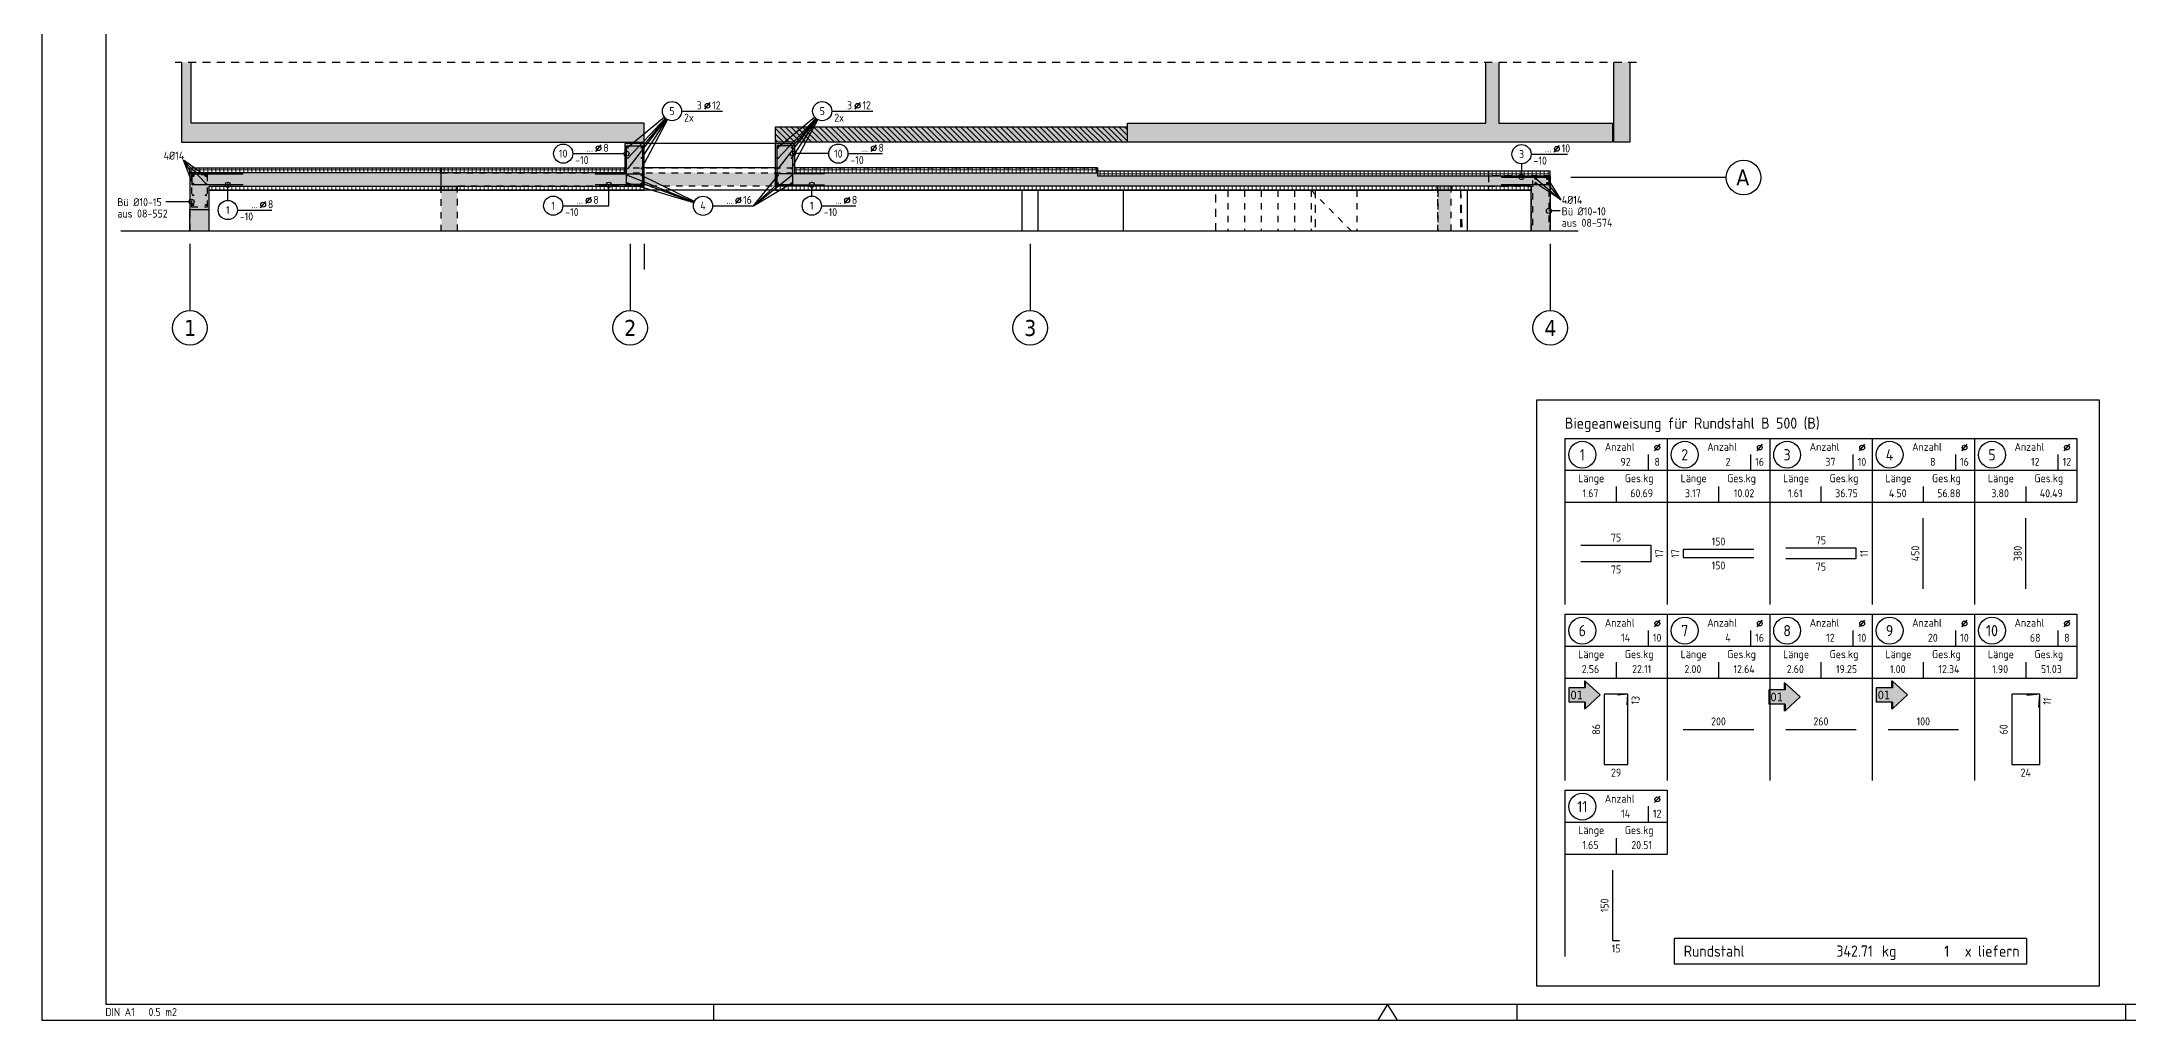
# Model space of a CAD drawing. Extents: x 21.6 to 105.5, y -19 to 78.7.
# Drawn here: x 39.96 to 72.55, y -19.01 to -3.71 of the extents above; entities that cross this region are included whole.
import ezdxf
from ezdxf.enums import TextEntityAlignment as Align

# ---------------------------------------------------------------- set-up
doc = ezdxf.new("R2010")
doc.units = 0
doc.header["$LTSCALE"] = 0.5
for name, pattern in [('AUSGEZOGEN', [1000.01, 1000, 0.01]), ('DOT', [0.175, 0.05, -0.125]), ('HIDDEN', [0.375, 0.25, -0.125]), ('HIDDEN2', [0.187, 0.125, -0.062]), ('VERDECKT', [0.375, 0.25, -0.125])]:
    doc.linetypes.add(name, pattern=pattern)
for name, color, linetype in [('ACHSEN', 7, 'Continuous'), ('Bestand', 7, 'Continuous'), ('BETON', 7, 'Continuous'), ('Brüstung DG', 7, 'Continuous'), ('DG', 7, 'Continuous'), ('DRUEBER', 7, 'Continuous'), ('grau_hell', 7, 'Continuous'), ('grau_mittel', 7, 'Continuous'), ('HILFE', 7, 'Continuous'), ('INDEX', 7, 'Continuous'), ('MASSE', 7, 'Continuous'), ('OBJEKT', 7, 'Continuous'), ('RAHMEN', 7, 'Continuous'), ('RND', 7, 'Continuous'), ('RND_BILD', 7, 'Continuous'), ('SCHRAFF', 7, 'Continuous'), ('SFP_Achsen', 7, 'Continuous'), ('TEXT', 7, 'Continuous'), ('VERDECKT', 7, 'Continuous')]:
    doc.layers.add(name, color=color, linetype=linetype)
doc.layers.add('NOPLOT', color=7, linetype='Continuous', plot=False)
doc.layers.add('zila_01_rb_02_stb-fertig_05_schraff', color=144, linetype='Continuous', lineweight=9)
doc.styles.add('helv', font='tahoma.ttf')
doc.styles.add('txt', font='isocp.shx')
pattern_1 = [(270, (103.427126, 72.84882), (0.0625, -3e-17), []), (360, (103.427126, 72.84882), (3e-17, 0.0625), [])]

# ---------------------------------------------------------------- blocks, each defined once
blk = doc.blocks.new('RND_LEI')
at = {"layer": 'RND', "color": 7, "linetype": 'Continuous'}
blk.add_line((1.022, 0.066), (1.19, 0.27), dxfattribs=at)
for centre, radius in [((0, 0), 0.3), ((1.106, 0.168), 0.075)]:
    blk.add_circle(centre, radius, dxfattribs=at)
at = {"layer": 'RND', "color": 7, "linetype": 'Continuous', "style": 'txt'}
blk.add_attdef('POSL', text='', height=0.25, dxfattribs=at).set_placement((0, 0), align=Align.MIDDLE)
blk.add_attdef('ANZ', text='', height=0.25, dxfattribs=at).set_placement((0.931, 0.057), align=Align.RIGHT)
for tag, p in [('DUM', (1.253, 0.057)), ('ABSTD', (1.674, 0.057)), ('POSTXT', (0.374, -0.327))]:
    blk.add_attdef(tag, p, '', height=0.25, dxfattribs=at)
blk = doc.blocks.new('DINA1')
at = {"layer": 'RAHMEN'}
for p, q in [((0, 59.4), (0, 0)), ((0, 0), (84.1, 0))]:
    blk.add_line(p, q, dxfattribs=at)
at = {"layer": 'RAHMEN', "color": 5}
for p, q in [((2, 58.9), (2, 0.5)), ((2, 0.5), (83.6, 0.5))]:
    blk.add_line(p, q, dxfattribs=at)
at = {"layer": 'RAHMEN', "color": 7}
for p, q in [((21, 0), (21, 0.5)), ((46.1, 0), (46.1, 0.5)), ((65.1, 0.5), (65.1, 0))]:
    blk.add_line(p, q, dxfattribs=at)
at = {"layer": 'RAHMEN', "color": 7, "linetype": 'Continuous'}
for p, q in [((42.05, 0.5), (41.74, 0)), ((42.36, 0), (42.05, 0.5))]:
    blk.add_line(p, q, dxfattribs=at)
at = {"layer": 'RAHMEN', "color": 7, "style": 'txt'}
blk.add_text('DIN A1   0.5 m2', height=0.25, dxfattribs=at).set_placement((1.989, 0.133))
blk = doc.blocks.new('RND_LIS2')
at = {"layer": 'RND', "color": 3, "linetype": 'Continuous'}
for p, q in [((0, 0), (0, -5.2)), ((0, 0), (3.2, 0)), ((3.2, 0), (3.2, -2)), ((2.6, -0.503), (2.6, -1)), ((0, -1), (3.2, -1)), ((1.6, -1.503), (1.6, -2)), ((0, -2), (3.2, -2))]:
    blk.add_line(p, q, dxfattribs=at)
at = {"layer": 'RND', "color": 7, "linetype": 'Continuous'}
blk.add_line((2.805, -0.39), (2.973, -0.186), dxfattribs=at)
at = {"layer": 'RND', "color": 1, "linetype": 'Continuous'}
blk.add_circle((0.545, -0.513), 0.42, dxfattribs=at)
at = {"layer": 'RND', "color": 7, "linetype": 'Continuous'}
blk.add_circle((2.889, -0.288), 0.075, dxfattribs=at)
at = {"layer": 'RND', "color": 7, "linetype": 'Continuous', "style": 'txt'}
for s, p in [('Anzahl', (1.249, -0.391)), ('Länge', (0.42, -1.373)), ('Ges.kg', (1.872, -1.373))]:
    blk.add_text(s, height=0.25, dxfattribs=at).set_placement(p)
at = {"layer": 'RND', "color": 1, "linetype": 'Continuous', "style": 'txt'}
blk.add_attdef('POS1', text='', height=0.35, dxfattribs=at).set_placement((0.545, -0.513), align=Align.MIDDLE)
at = {"layer": 'RND', "color": 7, "linetype": 'Continuous', "style": 'txt'}
for tag, p in [('STK1', (1.897, -0.859)), ('DS1', (2.885, -0.859)), ('LANG1', (0.8, -1.841)), ('GEW', (2.4, -1.841))]:
    blk.add_attdef(tag, text='', height=0.25, dxfattribs=at).set_placement(p, align=Align.CENTER)
blk = doc.blocks.new('RND_SUM')
at = {"layer": 'RND', "color": 5, "linetype": 'Continuous'}
for p, q in [((0, 0), (0, 0.8)), ((11, 0.8), (0, 0.8)), ((11, 0.8), (11, 0)), ((11, 0), (0, 0))]:
    blk.add_line(p, q, dxfattribs=at)
at = {"layer": 'RND', "color": 1, "linetype": 'Continuous', "style": 'txt'}
for s, p in [('Rundstahl', (0.292, 0.235)), ('kg', (6.483, 0.235))]:
    blk.add_text(s, height=0.35, dxfattribs=at).set_placement(p)
blk.add_text('x liefern', height=0.35, dxfattribs=at).set_placement((10.784, 0.235), align=Align.RIGHT)
for tag, p in [('RND-S', (6.203, 0.235)), ('RND-Z', (8.59, 0.235))]:
    blk.add_attdef(tag, text='', height=0.35, dxfattribs=at).set_placement(p, align=Align.RIGHT)
blk = doc.blocks.new('hin_ind5')
at = {"layer": 'grau_hell', "linetype": 'AUSGEZOGEN'}
h = blk.add_hatch(color=9, dxfattribs=at)
h.dxf.hatch_style = 2
h.paths.add_polyline_path([(0, 0), (0.619, -0.577), (0.619, -0.3), (1.306, -0.3), (1.306, 0.3), (0.619, 0.3), (0.619, 0.577)])
h.paths.add_polyline_path([(0.34, -0.274), (1.311, -0.274), (1.311, 0.274), (0.34, 0.274)], flags=9)
at = {"layer": 'OBJEKT', "linetype": 'AUSGEZOGEN'}
for points in [[(0.619, 0.3), (0.66, 0.3), (0.66, 0.577), (0.619, 0.577)], [(0.619, -0.577), (0.66, -0.577), (0.66, -0.3), (0.619, -0.3)]]:
    blk.add_hatch(color=1, dxfattribs=at).paths.add_polyline_path(points)
at = {"layer": 'OBJEKT', "color": 1, "linetype": 'AUSGEZOGEN'}
for p, q in [((0, 0), (0.619, 0.577)), ((0, 0), (0.619, -0.577)), ((0.619, 0.577), (0.619, 0.3)), ((0.619, 0.577), (0.66, 0.577)), ((0.619, 0.3), (1.306, 0.3)), ((0.66, 0.577), (0.66, 0.3)), ((1.306, 0.3), (1.306, -0.3)), ((0.619, -0.3), (0.619, -0.577)), ((0.619, -0.3), (1.306, -0.3)), ((0.66, -0.3), (0.66, -0.577))]:
    blk.add_line(p, q, dxfattribs=at)
at = {"layer": 'OBJEKT', "color": 7, "linetype": 'AUSGEZOGEN'}
blk.add_line((0.619, -0.577), (0.66, -0.577), dxfattribs=at)
at = {"layer": 'INDEX', "color": 1, "linetype": 'Continuous', "style": 'helv'}
blk.add_attdef('INDEX', text='', height=0.35, rotation=360, dxfattribs=at).set_placement((1.259, 0), align=Align.MIDDLE_RIGHT)

msp = doc.modelspace()

# ---------------------------------------------------------------- hatches: boundary and pattern name
at = {"layer": 'grau_hell'}
h = msp.add_hatch(color=9, dxfattribs=at)
h.paths.add_polyline_path([(49.3655, -5.2861), (49.3655, -4.9861), (42.2905, -4.9861), (42.2905, -4.0361), (42.1405, -4.0361), (42.1405, -5.2861)])
h.paths.add_polyline_path([(51.4155, -5.0461), (51.4155, -5.2861), (56.9155, -5.2861), (56.9155, -5.0461)])
h.paths.add_polyline_path([(64.4955, -5.2861), (64.4955, -4.9861), (62.7155, -4.9861), (62.7155, -4.0361), (62.5155, -4.0361), (62.5155, -4.9861), (56.9155, -4.9861), (56.9155, -5.2861)])
h.paths.add_polyline_path([(64.5155, -5.2861), (64.7655, -5.2861), (64.7655, -4.0361), (64.5155, -4.0361)])
at = {"layer": 'grau_mittel'}
for points in [[(49.3655, -5.3061), (49.0655, -5.3061), (49.0655, -5.7611), (42.2706, -5.7611), (42.2706, -6.3361), (42.5706, -6.3361), (42.5706, -5.9711), (49.3655, -5.9711)], [(51.7155, -5.3061), (51.4155, -5.3061), (51.4155, -5.9711), (63.2206, -5.9711), (63.2206, -6.6769), (63.5206, -6.6769), (63.5206, -5.8111), (56.4456, -5.8111), (56.4456, -5.7611), (51.7155, -5.7611)]]:
    msp.add_hatch(color=61, dxfattribs=at).paths.add_polyline_path(points)
at = {"layer": 'MASSE'}
h = msp.add_hatch(dxfattribs=at)
h.set_pattern_fill('DOTS', scale=0.05, double=1)
h.paths.add_polyline_path([(42.2706, -5.7611), (42.2706, -6.6769), (42.5706, -6.6769), (42.5706, -5.9711), (46.1956, -5.9711), (46.1956, -5.7611)])
h.paths.add_polyline_path([(61.7656, -5.9711), (61.7656, -6.6769), (61.9656, -6.6769), (61.9656, -5.9711), (62.5556, -5.9711), (62.5556, -5.8111), (56.4456, -5.8111), (56.4456, -5.7611), (46.1956, -5.7611), (46.1956, -6.6769), (46.4456, -6.6769), (46.4456, -5.9711)])
h.paths.add_polyline_path([(63.5206, -5.8111), (62.5556, -5.8111), (62.5556, -5.9711), (63.2206, -5.9711), (63.2206, -6.6769), (63.5206, -6.6769)])
at = {"layer": 'SCHRAFF'}
h = msp.add_hatch(dxfattribs=at)
h.set_pattern_fill('ANSI33', color=8, scale=0.5, angle=-90, double=1)
h.set_pattern_definition([(315, (103.42713, 72.84882), (0.08838835, 0.08838835), []), (315, (103.42713, 72.76043), (0.08838835, 0.08838835), [0.0625, -0.03125])])
h.paths.add_polyline_path([(64.4955, -5.2861), (64.4955, -4.9861), (62.7155, -4.9861), (62.7155, -4.0361), (62.5155, -4.0361), (62.5155, -4.9861), (56.9155, -4.9861), (56.9155, -5.2861)])
h.paths.add_polyline_path([(49.3655, -5.2861), (49.3655, -4.9861), (42.2905, -4.9861), (42.2905, -4.0361), (42.1405, -4.0361), (42.1405, -5.2861)])
h.paths.add_polyline_path([(64.5155, -5.2861), (64.7655, -5.2861), (64.7655, -4.0361), (64.5155, -4.0361)])
h = msp.add_hatch(dxfattribs=at)
h.set_pattern_fill('ANSI31', color=8, scale=0.5, angle=-90, double=1)
h.set_pattern_definition([(315, (103.427126, 72.84882), (0.044194174, 0.044194174), [])])
h.paths.add_polyline_path([(56.9155, -5.2861), (56.9155, -5.0461), (51.4155, -5.0461), (51.4155, -5.2861)])
at = {"layer": 'zila_01_rb_02_stb-fertig_05_schraff', "linetype": 'AUSGEZOGEN'}
h = msp.add_hatch(dxfattribs=at)
h.set_pattern_fill('ANSI37', color=102, scale=0.5, angle=-135)
h.set_pattern_definition(pattern_1)
h.paths.add_polyline_path([(42.2706, -5.6861), (42.2706, -5.7611), (49.0655, -5.7611), (49.0655, -5.6861)])
h.paths.add_polyline_path([(42.5706, -5.9711), (42.5706, -6.0361), (49.3655, -6.0361), (49.3655, -5.9711)])
h = msp.add_hatch(dxfattribs=at)
h.set_pattern_fill('ANSI37', color=102, scale=0.5, angle=-135)
h.set_pattern_definition(pattern_1)
h.paths.add_polyline_path([(56.4456, -5.7361), (56.4456, -5.7611), (56.4456, -5.8111), (63.5206, -5.8111), (63.5206, -5.7361)])
h.paths.add_polyline_path([(63.2206, -6.0361), (63.2206, -5.9711), (51.4155, -5.9711), (51.4155, -6.0361)])
h.paths.add_polyline_path([(51.7155, -5.6861), (51.7155, -5.7611), (56.4456, -5.7611), (56.4456, -5.7361), (56.4456, -5.6861)])

# ---------------------------------------------------------------- linework, layer by layer
at = {"color": 0, "linetype": 'ByBlock', "lineweight": -2}
for p, q in [((46.1956, -6.0361), (42.5706, -6.0361)), ((46.1956, -5.9711), (46.1956, -6.0361))]:
    msp.add_line(p, q, dxfattribs=at)
for points in [[(42.2706, -5.7611), (42.2706, -5.6861), (46.1956, -5.6861), (46.1956, -5.7611)], [(63.5206, -5.8111), (63.5206, -5.7361), (62.5556, -5.7361), (62.5556, -5.8111)], [(62.5556, -5.9711), (62.5556, -6.0361), (63.2206, -6.0361)]]:
    msp.add_lwpolyline(points, dxfattribs=at)
at = {"layer": 'ACHSEN', "color": 140, "linetype": 'AUSGEZOGEN'}
for p, q in [((66.2706, -5.8361), (63.8448, -5.8361)), ((42.2706, -6.8713), (42.2706, -7.9166)), ((49.1456, -6.8713), (49.1456, -7.9166)), ((55.3956, -6.8713), (55.3956, -7.9166)), ((63.5206, -6.8713), (63.5206, -7.9166))]:
    msp.add_line(p, q, dxfattribs=at)
at = {"layer": 'Bestand', "color": 8, "linetype": 'AUSGEZOGEN'}
for p, q in [((42.1405, -4.0361), (42.1405, -5.2861)), ((42.2905, -4.9861), (42.2905, -4.0361)), ((62.5155, -4.9861), (62.5155, -4.0361)), ((62.7155, -4.0361), (62.7155, -4.9861)), ((64.5155, -5.2861), (64.5155, -4.0361)), ((64.7655, -4.0361), (64.7655, -5.2861)), ((49.3655, -4.9861), (42.2905, -4.9861)), ((49.3655, -5.2861), (49.3655, -4.9861)), ((51.4155, -5.2861), (51.4155, -5.0461)), ((51.4155, -5.0461), (56.9155, -5.0461)), ((56.9155, -5.2861), (56.9155, -4.9861)), ((56.9155, -4.9861), (62.5155, -4.9861)), ((62.7155, -4.9861), (64.4955, -4.9861)), ((64.4955, -4.9861), (64.4955, -5.2861)), ((42.1405, -5.2861), (49.3655, -5.2861)), ((56.9155, -5.2861), (51.4155, -5.2861)), ((64.4955, -5.2861), (56.9155, -5.2861)), ((64.7655, -5.2861), (64.5155, -5.2861))]:
    msp.add_line(p, q, dxfattribs=at)
at = {"layer": 'BETON', "color": 6, "linetype": 'AUSGEZOGEN', "lineweight": -2}
for p, q in [((49.3655, -5.3061), (49.0655, -5.3061)), ((49.0655, -5.3061), (49.0655, -5.7611)), ((49.3655, -5.9711), (49.3655, -5.3061)), ((51.4155, -5.9711), (51.4155, -5.3061)), ((51.4155, -5.3061), (51.7155, -5.3061)), ((51.7155, -5.3061), (51.7155, -5.7611)), ((42.2706, -5.7611), (42.2706, -5.6861)), ((42.2706, -5.6861), (49.0655, -5.6861)), ((49.0655, -5.7611), (42.2706, -5.7611)), ((42.2706, -5.7611), (42.2706, -6.3361)), ((56.4456, -5.6861), (51.7155, -5.6861)), ((51.7155, -5.7611), (56.4456, -5.7611)), ((56.4456, -5.7611), (56.4456, -5.6861)), ((63.5206, -5.7361), (56.4456, -5.7361)), ((56.4456, -5.7361), (56.4456, -5.7611)), ((56.4456, -5.7611), (56.4456, -5.8111)), ((56.4456, -5.8111), (63.5206, -5.8111)), ((63.5206, -5.8111), (63.5206, -5.7361)), ((63.5206, -5.8111), (63.5206, -6.6769)), ((42.5706, -5.9711), (49.3655, -5.9711)), ((42.5706, -6.3361), (42.5706, -5.9711)), ((42.5706, -6.0361), (49.3655, -6.0361)), ((49.3655, -6.0361), (49.3655, -5.9711)), ((63.2206, -5.9711), (51.4155, -5.9711)), ((51.4155, -5.9711), (51.4155, -6.0361)), ((51.4155, -6.0361), (63.2206, -6.0361)), ((63.2206, -6.6769), (63.2206, -5.9711)), ((42.2706, -6.3361), (42.5706, -6.3361))]:
    msp.add_line(p, q, dxfattribs=at)
at = {"layer": 'Brüstung DG', "color": 102, "linetype": 'DOT', "lineweight": -2}
for p, q in [((46.1956, -5.7611), (42.2706, -5.7611)), ((42.2706, -5.7611), (42.2706, -6.6769)), ((46.1956, -5.9711), (46.1956, -5.7611)), ((63.5206, -5.8111), (62.5556, -5.8111)), ((62.5556, -5.8111), (62.5556, -5.8111)), ((62.5556, -5.8111), (62.5556, -5.8111)), ((62.5556, -5.8111), (62.5556, -5.9711)), ((63.5206, -6.6769), (63.5206, -5.8111)), ((42.5706, -6.6769), (42.5706, -5.9711)), ((42.5706, -5.9711), (46.1956, -5.9711)), ((62.5556, -5.9711), (62.5556, -5.9711)), ((62.5556, -5.9711), (62.5556, -5.9711)), ((62.5556, -5.9711), (63.2206, -5.9711)), ((63.2206, -5.9711), (63.2206, -6.6769))]:
    msp.add_line(p, q, dxfattribs=at)
at = {"layer": 'DG', "color": 7, "linetype": 'DOT', "lineweight": -2}
for p, q in [((46.1956, -6.6769), (46.1956, -5.7611)), ((46.1956, -5.7611), (56.4456, -5.7611)), ((56.4456, -5.7611), (56.4456, -5.8111)), ((56.4456, -5.8111), (62.5556, -5.8111)), ((62.5556, -5.8111), (62.5556, -5.9711)), ((61.7656, -5.9711), (46.4456, -5.9711)), ((46.4456, -5.9711), (46.4456, -6.6769)), ((61.7656, -6.0361), (46.4456, -6.0361)), ((61.7656, -6.6769), (61.7656, -5.9711)), ((62.5556, -5.9711), (61.9656, -5.9711)), ((61.9656, -5.9711), (61.9656, -6.6769))]:
    msp.add_line(p, q, dxfattribs=at)
for points in [[(46.1956, -5.7611), (46.1956, -5.6861), (56.4456, -5.6861), (56.4456, -5.7611)], [(62.5556, -5.8111), (62.5556, -5.7361), (56.4456, -5.7361), (56.4456, -5.7611)]]:
    msp.add_lwpolyline(points, dxfattribs=at)
at = {"layer": 'DRUEBER', "color": 7, "linetype": 'DOT'}
for p, q in [((58.4856, -6.0361), (58.4856, -6.6769)), ((58.7456, -6.0361), (58.7456, -6.6769)), ((59.0056, -6.0361), (59.0056, -6.6769)), ((59.2656, -6.0361), (59.2656, -6.6769)), ((59.5256, -6.0361), (59.5256, -6.6769)), ((59.7856, -6.0361), (59.7856, -6.6769)), ((59.7856, -6.0361), (60.4176, -6.6769)), ((60.5006, -6.0361), (60.5006, -6.6769))]:
    msp.add_line(p, q, dxfattribs=at)
at = {"layer": 'HILFE', "color": 102, "linetype": 'HIDDEN'}
for p, q in [((64.8655, -4.0361), (42.0405, -4.0361)), ((58.2977, -6.6769), (58.2977, -6.0361))]:
    msp.add_line(p, q, dxfattribs=at)
at = {"layer": 'HILFE', "color": 102, "linetype": 'AUSGEZOGEN'}
for p, q in [((46.1956, -5.7611), (46.1956, -5.6861)), ((63.2934, -5.8536), (63.6853, -6.1865)), ((63.4775, -5.8536), (63.6853, -6.1865)), ((63.6853, -6.1865), (63.2934, -5.9263)), ((63.6853, -6.1865), (63.4775, -5.9263)), ((42.2955, -6.215), (41.8917, -6.215)), ((63.6738, -6.3584), (63.5007, -6.3584))]:
    msp.add_line(p, q, dxfattribs=at)
at = {"layer": 'NOPLOT', "color": 191, "linetype": 'AUSGEZOGEN'}
msp.add_line((49.3655, -6.8713), (49.3655, -7.2742), dxfattribs=at)
at = {"layer": 'OBJEKT', "color": 7, "linetype": 'AUSGEZOGEN'}
for p, q in [((51.4155, -5.3061), (49.3655, -5.3061)), ((51.4155, -5.6861), (49.3655, -5.6861)), ((51.4155, -6.0361), (49.3655, -6.0361)), ((55.2706, -6.6769), (55.2706, -6.0361)), ((55.5206, -6.6769), (55.5206, -6.0361)), ((56.8506, -6.0361), (56.8506, -6.6769)), ((62.2206, -6.0361), (62.2206, -6.6769)), ((42.2706, -6.6769), (42.2706, -6.3361)), ((42.5706, -6.6769), (42.5706, -6.3361))]:
    msp.add_line(p, q, dxfattribs=at)
at = {"layer": 'OBJEKT', "color": 7, "linetype": 'HIDDEN2'}
msp.add_line((61.7656, -6.0361), (61.7656, -6.6769), dxfattribs=at)
at = {"layer": 'RAHMEN', "color": 191, "linetype": 'AUSGEZOGEN'}
msp.add_line((63.9594, -6.6769), (41.1913, -6.6769), dxfattribs=at)
at = {"layer": 'RND', "color": 7, "linetype": 'AUSGEZOGEN'}
for p, q in [((49.9516, -4.7983), (50.5916, -4.7983)), ((52.2984, -4.7983), (52.9384, -4.7983)), ((48.2513, -5.4625), (49.0905, -5.4625)), ((52.5496, -5.4625), (53.0896, -5.4625)), ((63.2219, -5.4712), (63.7904, -5.4712)), ((43.0118, -6.3447), (43.5518, -6.3447)), ((48.0959, -6.2764), (48.8152, -6.2764)), ((50.4353, -6.2774), (51.0753, -6.2774)), ((52.1341, -6.2764), (52.6741, -6.2764))]:
    msp.add_line(p, q, dxfattribs=at)
at = {"layer": 'RND', "color": 102, "linetype": 'AUSGEZOGEN'}
for p, q in [((49.6861, -4.894), (49.1118, -5.3694)), ((49.6989, -4.9076), (49.1118, -5.532)), ((49.7101, -4.9172), (49.1118, -5.6946)), ((49.7052, -4.9132), (49.3225, -5.3694)), ((49.7196, -4.9239), (49.3225, -5.532)), ((49.7309, -4.9306), (49.3225, -5.6946)), ((52.0329, -4.894), (51.4586, -5.3694)), ((52.0457, -4.9076), (51.4586, -5.532)), ((52.0569, -4.9172), (51.4586, -5.6946)), ((52.052, -4.9132), (51.6693, -5.3694)), ((52.0664, -4.9239), (51.6693, -5.532)), ((52.0777, -4.9306), (51.6693, -5.6946)), ((52.2496, -5.4625), (51.6905, -5.4625)), ((42.5211, -5.8131), (42.1711, -5.5662)), ((42.1711, -5.5662), (42.3181, -5.8146)), ((42.3152, -5.938), (42.1711, -5.5662)), ((42.1711, -5.5662), (42.5225, -5.9366)), ((50.1462, -6.2213), (49.1118, -5.8036)), ((50.1507, -6.2112), (49.3225, -5.8036)), ((51.0753, -6.2774), (51.4586, -5.8036)), ((51.0753, -6.2774), (51.6693, -5.8036)), ((63.0719, -5.6212), (63.0719, -5.8295)), ((42.8618, -6.1947), (42.8618, -5.928)), ((48.8152, -6.2764), (48.8152, -5.9495)), ((50.1416, -6.2344), (49.1118, -5.9263)), ((50.1444, -6.226), (49.3225, -5.9263)), ((51.0753, -6.2774), (51.6693, -5.9263)), ((51.0753, -6.2774), (51.4586, -5.9263)), ((51.9841, -6.1264), (51.9841, -5.9495))]:
    msp.add_line(p, q, dxfattribs=at)
at = {"layer": 'RND', "color": 1, "linetype": 'AUSGEZOGEN'}
for points in [[(49.3405, -5.9431), (49.0905, -5.9431), (49.0905, -5.3431), (49.3405, -5.3431)], [(51.4405, -5.9431), (51.6905, -5.9431), (51.6905, -5.3431), (51.4405, -5.3431)]]:
    msp.add_lwpolyline(points, close=True, dxfattribs=at)
at = {"layer": 'RND', "color": 7, "linetype": 'AUSGEZOGEN', "const_width": 0.014}
for points in [[(49.1188, -5.3694, -1), (49.1048, -5.3694, -1)], [(49.1188, -5.532, -1), (49.1048, -5.532, -1)], [(49.3295, -5.3694, -1), (49.3155, -5.3694, -1)], [(49.3295, -5.532, -1), (49.3155, -5.532, -1)], [(51.4516, -5.3694, 1), (51.4656, -5.3694, 1)], [(51.4516, -5.532, 1), (51.4656, -5.532, 1)], [(51.6623, -5.3694, 1), (51.6763, -5.3694, 1)], [(51.6623, -5.532, 1), (51.6763, -5.532, 1)], [(49.1188, -5.6946, -1), (49.1048, -5.6946, -1)], [(49.1188, -5.8036, -1), (49.1048, -5.8036, -1)], [(49.3295, -5.6946, -1), (49.3155, -5.6946, -1)], [(49.3295, -5.8036, -1), (49.3155, -5.8036, -1)], [(51.4516, -5.6946, 1), (51.4656, -5.6946, 1)], [(51.4516, -5.8036, 1), (51.4656, -5.8036, 1)], [(51.6623, -5.6946, 1), (51.6763, -5.6946, 1)], [(51.6623, -5.8036, 1), (51.6763, -5.8036, 1)], [(49.1188, -5.9263, -1), (49.1048, -5.9263, -1)], [(49.3295, -5.9263, -1), (49.3155, -5.9263, -1)], [(51.4516, -5.9263, 1), (51.4656, -5.9263, 1)], [(51.6623, -5.9263, 1), (51.6763, -5.9263, 1)]]:
    msp.add_lwpolyline(points, format="xyb", close=True, dxfattribs=at)
at = {"layer": 'RND', "color": 1, "linetype": 'HIDDEN2'}
msp.add_lwpolyline([(42.2955, -5.7933), (42.2955, -6.2933), (42.5455, -6.2933), (42.5455, -5.7933)], close=True, dxfattribs=at)
at = {"layer": 'RND', "color": 1, "linetype": 'AUSGEZOGEN'}
for points in [[(43.1035, -5.9501), (42.3035, -5.9501), (42.3035, -5.7801), (43.1035, -5.7801)], [(48.5993, -5.7795), (49.3493, -5.7795), (49.3493, -5.9495), (48.5993, -5.9495)], [(52.1818, -5.7795), (51.4318, -5.7795), (51.4318, -5.9495), (52.1818, -5.9495)], [(62.7543, -5.8295), (63.5043, -5.8295), (63.5043, -5.9495), (62.7543, -5.9495)]]:
    msp.add_lwpolyline(points, dxfattribs=at)
at = {"layer": 'RND', "color": 1, "linetype": 'HIDDEN2'}
msp.add_lwpolyline([(63.2507, -6.5818), (63.2507, -5.8318), (63.5007, -5.8318), (63.5007, -6.5818)], dxfattribs=at)
at = {"layer": 'RND', "color": 7, "linetype": 'AUSGEZOGEN'}
for centre, radius in [((49.0905, -5.4625), 0.04), ((51.6905, -5.4625), 0.04), ((42.3178, -5.8136), 0.01), ((42.5233, -5.8136), 0.01), ((63.0719, -5.8295), 0.04), ((63.2934, -5.8536), 0.014), ((63.4775, -5.8536), 0.014), ((42.2955, -6.215), 0.04), ((42.3178, -5.9351), 0.01), ((42.3178, -6.1116), 0.01), ((42.5233, -5.9351), 0.01), ((42.5233, -6.1116), 0.01), ((42.8618, -5.9501), 0.04), ((48.8152, -5.9495), 0.04), ((51.9841, -5.9495), 0.04), ((63.2934, -5.9263), 0.014), ((63.4775, -5.9263), 0.014), ((42.3178, -6.2654), 0.01), ((42.5233, -6.2654), 0.01), ((63.5007, -6.3584), 0.04)]:
    msp.add_circle(centre, radius, dxfattribs=at)
at = {"layer": 'RND_BILD', "color": 1, "linetype": 'AUSGEZOGEN'}
for points in [[(69.3488, -12.2635), (69.3488, -11.1635)], [(70.9488, -12.2635), (70.9488, -11.1635)], [(63.9988, -11.8382), (65.0988, -11.8382), (65.0988, -11.5888), (63.9988, -11.5888)], [(66.6988, -11.6512), (65.5988, -11.6512), (65.5988, -11.7758), (66.6988, -11.7758)], [(67.1988, -11.7942), (68.2988, -11.7942), (68.2988, -11.6328), (67.1988, -11.6328)], [(64.7198, -14.0791), (64.7343, -13.9135), (64.3634, -13.9135), (64.3634, -15.0135), (64.7343, -15.0135), (64.7343, -13.9135), (64.5687, -13.928)], [(71.1513, -14.1144), (71.1688, -13.9135), (70.7288, -13.9135), (70.7288, -15.0135), (71.1688, -15.0135), (71.1688, -13.9135), (70.9679, -13.9311)], [(65.5988, -14.4635), (66.6988, -14.4635)], [(67.1988, -14.4635), (68.2988, -14.4635)], [(68.7988, -14.4635), (69.8988, -14.4635)], [(64.4938, -16.6635), (64.4938, -17.7635), (64.6038, -17.7635)]]:
    msp.add_lwpolyline(points, dxfattribs=at)
at = {"layer": 'SFP_Achsen', "color": 7, "linetype": 'AUSGEZOGEN'}
for centre in [(66.5411, -5.8361), (42.2706, -8.1871), (49.1456, -8.1871), (55.3956, -8.1871), (63.5206, -8.1871)]:
    msp.add_circle(centre, 0.2705, dxfattribs=at)
at = {"layer": 'TEXT', "color": 1, "linetype": 'AUSGEZOGEN'}
msp.add_lwpolyline([(63.3136, -9.314), (72.0931, -9.314), (72.0931, -18.4797), (63.3136, -18.4797)], close=True, dxfattribs=at)
at = {"layer": 'VERDECKT', "color": 7, "linetype": 'HIDDEN'}
for p, q in [((59.8506, -6.0361), (59.8506, -6.6769)), ((62.1206, -6.0361), (62.1393, -6.6769))]:
    msp.add_line(p, q, dxfattribs=at)
at = {"layer": 'VERDECKT', "color": 7, "linetype": 'VERDECKT'}
msp.add_line((62.1206, -6.0361), (62.1206, -6.6769), dxfattribs=at)

# ---------------------------------------------------------------- block references
at = {"layer": 'RAHMEN', "color": 7, "xscale": 0.5, "yscale": 0.5, "zscale": 0.5}
msp.add_blockref('DINA1', (39.9553, -19.0109), dxfattribs=at)
at = {"layer": 'RND', "color": 7, "linetype": 'AUSGEZOGEN', "xscale": 0.5, "yscale": 0.5, "zscale": 0.5}
for p, values in [((49.8016, -4.7983), {'POSL': '5', 'DUM': '12', 'ANZ': '3', 'POSTXT': '2x'}), ((52.1484, -4.7983), {'POSL': '5', 'DUM': '12', 'ANZ': '3', 'POSTXT': '2x'}), ((48.1013, -5.4625), {'POSL': '10', 'DUM': '8', 'ANZ': '...', 'POSTXT': '-10'}), ((52.3996, -5.4625), {'POSL': '10', 'DUM': '8', 'ANZ': '...', 'POSTXT': '-10'}), ((63.0719, -5.4712), {'POSL': '3', 'DUM': '10', 'ANZ': '...', 'POSTXT': '-10'}), ((42.8618, -6.3447), {'POSL': '1', 'DUM': '8', 'ANZ': '...', 'POSTXT': '-10'}), ((47.9459, -6.2764), {'POSL': '1', 'DUM': '8', 'ANZ': '...', 'POSTXT': '-10'}), ((50.2853, -6.2774), {'POSL': '4', 'DUM': '16', 'ANZ': '...'}), ((51.9841, -6.2764), {'POSL': '1', 'DUM': '8', 'ANZ': '...', 'POSTXT': '-10'})]:
    msp.add_blockref('RND_LEI', p, dxfattribs=at).add_auto_attribs(values)
at = {"layer": 'RND_BILD', "color": 6, "linetype": 'AUSGEZOGEN', "xscale": 0.5, "yscale": 0.5, "zscale": 0.5}
msp.add_blockref('RND_LIS2', (63.7488, -9.9135), dxfattribs=at).add_auto_attribs({'POS1': '1', 'STK1': '92', 'DS1': '8', 'LANG1': '1.67', 'GEW': '60.69'})
at = {"layer": 'RND_BILD', "color": 7, "linetype": 'AUSGEZOGEN', "xscale": 0.5, "yscale": 0.5, "zscale": 0.5}
for name, p, values in [('RND_LIS2', (65.3488, -9.9135), {'POS1': '2', 'STK1': '2', 'DS1': '16', 'LANG1': '3.17', 'GEW': '10.02'}), ('RND_LIS2', (66.9488, -9.9135), {'POS1': '3', 'STK1': '37', 'DS1': '10', 'LANG1': '1.61', 'GEW': '36.75'}), ('RND_LIS2', (68.5488, -9.9135), {'POS1': '4', 'STK1': '8', 'DS1': '16', 'LANG1': '4.50', 'GEW': '56.88'}), ('RND_LIS2', (70.1488, -9.9135), {'POS1': '5', 'STK1': '12', 'DS1': '12', 'LANG1': '3.80', 'GEW': '40.49'}), ('RND_LIS2', (63.7488, -12.6635), {'POS1': '6', 'STK1': '14', 'DS1': '10', 'LANG1': '2.56', 'GEW': '22.11'}), ('RND_LIS2', (65.3488, -12.6635), {'POS1': '7', 'STK1': '4', 'DS1': '16', 'LANG1': '2.00', 'GEW': '12.64'}), ('RND_LIS2', (66.9488, -12.6635), {'POS1': '8', 'STK1': '12', 'DS1': '10', 'LANG1': '2.60', 'GEW': '19.25'}), ('RND_LIS2', (68.5488, -12.6635), {'POS1': '9', 'STK1': '20', 'DS1': '10', 'LANG1': '1.00', 'GEW': '12.34'}), ('RND_LIS2', (70.1488, -12.6635), {'POS1': '10', 'STK1': '68', 'DS1': '8', 'LANG1': '1.90', 'GEW': '51.03'}), ('RND_LIS2', (63.7488, -15.4135), {'POS1': '11', 'STK1': '14', 'DS1': '12', 'LANG1': '1.65', 'GEW': '20.51'}), ('RND_SUM', (65.4598, -18.1338), {'RND-S': '342.71', 'RND-Z': '1'})]:
    msp.add_blockref(name, p, dxfattribs=at).add_auto_attribs(values)
at = {"layer": 'RND_BILD', "color": 7, "linetype": 'AUSGEZOGEN'}
ref = msp.add_blockref('hin_ind5', (64.3009, -13.9253), dxfattribs=dict(at, xscale=-0.375, yscale=0.375, zscale=0.375))
ref.add_attrib('INDEX', '01', dxfattribs={"layer": 'INDEX', "color": 1, "linetype": 'Continuous', "height": 0.13125, "style": 'helv'}).set_placement((64.033, -13.9253), align=Align.MIDDLE_RIGHT)
ref = msp.add_blockref('hin_ind5', (67.4249, -13.9566), dxfattribs=dict(at, xscale=-0.375, yscale=0.375, zscale=0.375))
ref.add_attrib('INDEX', '01', dxfattribs={"layer": 'INDEX', "color": 1, "linetype": 'Continuous', "height": 0.13125, "style": 'helv'}).set_placement((67.157, -13.9566), align=Align.MIDDLE_RIGHT)
ref = msp.add_blockref('hin_ind5', (69.1009, -13.9253), dxfattribs=dict(at, xscale=-0.375, yscale=0.375, zscale=0.375))
ref.add_attrib('INDEX', '01', dxfattribs={"layer": 'INDEX', "color": 1, "linetype": 'Continuous', "height": 0.13125, "style": 'helv'}).set_placement((68.833, -13.9253), align=Align.MIDDLE_RIGHT)

# ---------------------------------------------------------------- texts
at = {"layer": 'RND_BILD', "color": 7, "linetype": 'AUSGEZOGEN', "style": 'txt'}
for s, p in [('75', (64.5488, -11.4638)), ('150', (66.1488, -11.5262)), ('75', (67.7488, -11.5078)), ('150', (66.1488, -11.9008)), ('75', (67.7488, -11.9192)), ('200', (66.1488, -14.3385)), ('260', (67.7488, -14.3385)), ('100', (69.3488, -14.3385)), ('29', (64.5488, -15.1385)), ('24', (70.9488, -15.1385)), ('15', (64.5488, -17.8885))]:
    msp.add_text(s, height=0.125, dxfattribs=at).set_placement(p, align=Align.MIDDLE)
for s, rotation, p in [('17', 90, (65.2238, -11.7135)), ('17', 90, (65.4738, -11.7135)), ('11', 90, (68.4238, -11.7135)), ('450', 90, (69.2238, -11.7135)), ('380', 90, (70.8238, -11.7135)), ('75', 360, (64.5488, -11.9632)), ('13', 84.99986, (64.8516, -14.0072)), ('11', 84.99986, (71.2846, -14.0248)), ('86', 90, (64.2384, -14.4635)), ('60', 90, (70.6038, -14.4635)), ('150', 90, (64.3688, -17.2135))]:
    msp.add_text(s, height=0.125, rotation=rotation, dxfattribs=at).set_placement(p, align=Align.MIDDLE)
at = {"layer": 'SFP_Achsen', "color": 6, "linetype": 'AUSGEZOGEN', "style": 'helv'}
for s, p in [('A', (66.427, -5.9605)), ('1', (42.18, -8.3133)), ('2', (49.055, -8.3133)), ('3', (55.305, -8.3133)), ('4', (63.43, -8.3133))]:
    msp.add_text(s, height=0.25, dxfattribs=at).set_placement(p)
at = {"layer": 'TEXT', "color": 7, "linetype": 'AUSGEZOGEN', "style": 'txt'}
for s, p in [('4%%C14', (41.8596, -5.5577)), ('Bü %%C10-15', (41.1364, -6.2838)), ('4%%C14 ', (63.6999, -6.2485)), ('aus 08-552', (41.1364, -6.4623)), ('aus 08-574', (63.6999, -6.6057)), ('Bü %%C10-10', (63.6999, -6.4272))]:
    msp.add_text(s, height=0.125, dxfattribs=at).set_placement(p)
at = {"layer": 'TEXT', "color": 1, "linetype": 'AUSGEZOGEN', "style": 'txt'}
msp.add_text('Biegeanweisung für Rundstahl B 500 (B)', height=0.175, dxfattribs=at).set_placement((63.7488, -9.7635))

doc.saveas('drawing.dxf')
